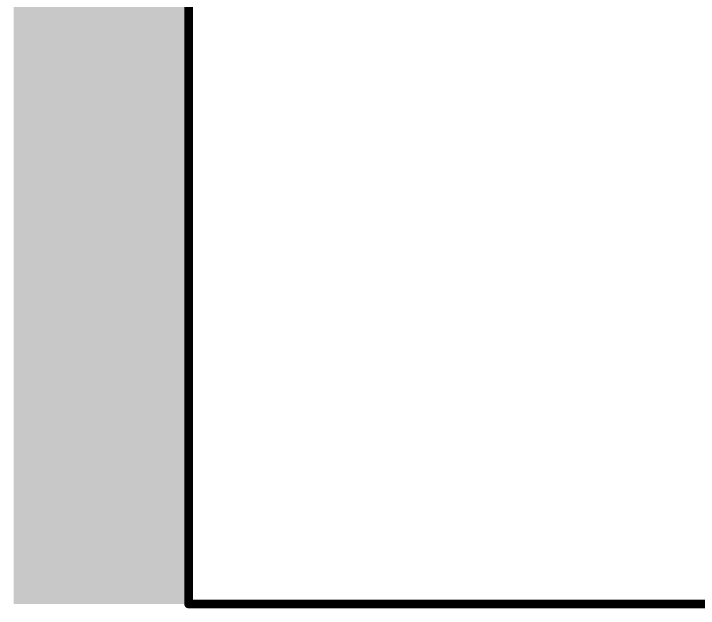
# Model space of a CAD drawing. Extents: x -2.2 to 51.7, y -0.4 to 51.
# Drawn here: x -1.953 to 1.961, y 2.942 to 6.343 of the extents above; entities that cross this region are included whole.
import ezdxf

# ---------------------------------------------------------------- set-up
doc = ezdxf.new("R2010")
doc.units = 0
doc.layers.add('21', color=250, linetype='CONTINUOUS')
doc.layers.add('49', color=250, linetype='CONTINUOUS')

# ---------------------------------------------------------------- blocks, each defined once
blk = doc.blocks.new('RECT')
blk.add_solid([(-0.5, -0.5), (0.5, -0.5), (-0.5, 0.5), (0.5, 0.5)])

msp = doc.modelspace()

# ---------------------------------------------------------------- linework, layer by layer
at = {"layer": '21', "const_width": 0.05}
for points in [[(-0.9525, 10.3675), (-0.9525, 2.9675)], [(-0.9525, 2.9675), (3.8975, 2.9675)]]:
    msp.add_lwpolyline(points, dxfattribs=at)
at = {"layer": '21', "const_width": 0.025}
for points in [[(-0.9525, 2.98, 1), (-0.9525, 2.955)], [(-0.965, 2.9675, 1), (-0.94, 2.9675)]]:
    msp.add_lwpolyline(points, format="xyb", dxfattribs=at)

# ---------------------------------------------------------------- block references
at = {"layer": '49', "xscale": 7.4, "rotation": 270}
msp.add_blockref('RECT', (-1.4525, 6.6675), dxfattribs=at)

doc.saveas('drawing.dxf')
